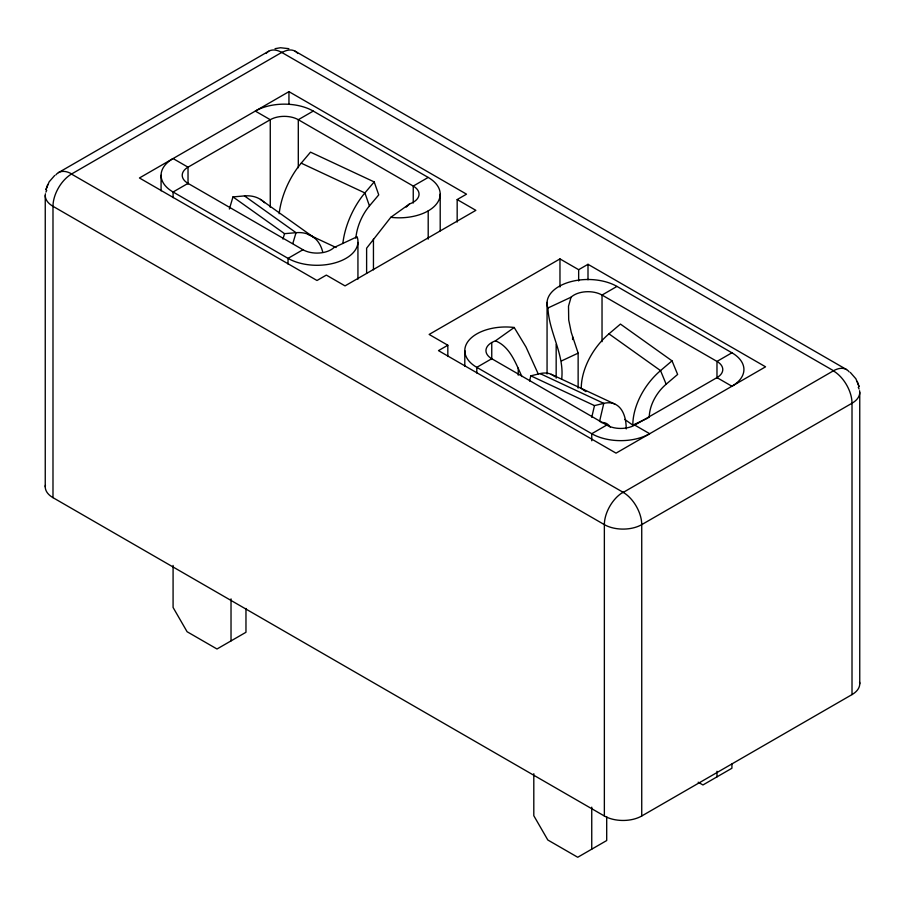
<?xml version="1.0" encoding="UTF-8"?>
<svg xmlns="http://www.w3.org/2000/svg" width="905" height="905" viewBox="0 0 905 905"><rect width="100%" height="100%" fill="white"/><g stroke="black" fill="none" stroke-linecap="round" stroke-linejoin="round"><path stroke-width="1.36" d="M357.939 279.17L357.939 242.427M529.595 381.028L530.805 375.835L540.104 373.607A54.187 27.84 -64.9 0 1 554.799 376.627M591.757 417.296L594.483 405.61L603.782 403.37A54.187 27.84 -64.9 0 1 626.215 428.947M599.529 421.549L603.782 403.37L540.104 373.607M229.372 209.021L232.981 196.905L244.463 195.921A54.187 34.379 -54.5 0 1 264.554 202.731M282.948 239.056L284.555 233.671L296.037 232.687A54.187 34.379 -54.5 0 1 322.644 251.782M292.824 243.468L296.037 232.687L244.463 195.921M47.727 184.507L45.884 189.835L49.119 181.86L54.696 175.468M476.799 373.007L476.799 367.351L491.754 358.719L606.701 425.09A19.82 11.448 0 0 0 634.733 425.09L716.975 377.611L731.919 386.243A40.974 23.654 0 0 0 731.919 352.792L616.972 286.421L602.029 295.053A19.82 11.448 0 0 0 571.078 297.191L568.51 306.173L568.702 319.918L571.27 332.474L578.137 353.142L578.137 388.098M622.866 492.625L833.313 370.869A26.437 15.261 -60 0 1 849.139 371.831M55.861 174.891A26.437 15.261 60 0 1 71.687 173.93L282.134 52.185M390.802 217.313A40.974 23.654 0 0 0 435.26 205.424A40.974 23.654 0 0 0 428.201 177.437L413.246 186.068A19.82 11.448 0 0 1 409.558 203.93L390.802 217.313L366.615 248.196L366.615 273.355M279.181 213.716A54.187 27.84 -64.9 0 1 301.218 163.16L310.517 152.142L374.195 181.916L378.743 194.892L369.455 205.91A33.044 16.98 -64.9 0 0 355.88 238.196M374.195 181.916L364.896 192.935A54.187 27.84 -64.9 0 0 342.859 243.49M406.243 207.087L409.558 203.93M585.84 391.639L581.259 388.369A54.187 34.379 -54.5 0 1 608.963 333.843L620.445 324.081L672.019 360.846L677.63 374.444L666.159 384.206A33.044 20.962 -54.5 0 0 649.258 417.454M672.019 360.846L660.537 370.609A54.187 34.379 -54.5 0 0 632.821 425.135L624.801 419.422M491.754 358.719A19.82 11.448 0 0 1 495.442 340.857L514.198 327.486L525.997 347L538.385 374.297M58.463 172.617L268.728 51.223M457.172 199.564L466.516 194.168L288.955 91.654L139.438 177.98L316.999 280.493L326.343 275.097L345.031 285.889L475.86 210.345L457.172 199.564L457.172 222.053M413.246 203.014L413.246 186.068L298.299 119.709A19.82 11.448 0 0 0 270.267 119.709L188.025 167.187L173.081 158.556A40.974 23.654 0 0 0 173.081 192.007L288.028 258.366A40.974 23.654 0 0 0 336.502 262.439A40.974 23.654 0 0 0 357.09 236.771L333.922 247.608A19.82 11.448 0 0 1 302.971 249.735L188.025 183.376L173.081 192.007L173.081 197.652M428.201 177.437L313.254 111.077L298.299 119.709L298.299 167.73M302.971 249.735L288.028 258.366L288.028 264.022M447.828 345.235L438.484 350.631L616.045 453.145L765.562 366.819L588.001 264.305L578.657 269.701L559.969 258.909L429.14 334.443L447.828 345.235L447.828 356.48M606.701 425.09L591.746 433.721L476.799 367.351A40.974 23.654 0 0 1 469.74 339.364A40.974 23.654 0 0 1 514.21 327.486M731.919 352.792L716.975 361.423L602.029 295.053L602.029 341.66M45.42 485.159A26.437 15.261 0 0 0 52.988 497.66L604.359 815.993A26.437 15.261 0 0 0 641.736 815.993L852.012 694.588A26.437 15.261 0 0 0 859.58 682.099M561.7 379.003C564.482 354.285 549.041 332.542 547.91 308.017L571.078 297.191M561.7 360.835L578.137 353.142M632.821 425.135L647.991 418.042M275.03 48.689L280.505 47.739L288.876 48.689M71.054 173.828L623.047 492.263A26.437 15.261 60 0 1 641.736 524.629L641.736 815.993M266.127 53.497A26.437 15.261 60 0 1 281.953 52.535L833.946 370.971M495.442 340.857C510.024 346.604 515.793 363.448 521.925 376.559M301.218 163.16L364.896 192.935L369.455 205.91M308.073 234.429L336.094 247.529M551.202 374.319L614.88 404.094M530.805 375.835L594.483 405.61M295.166 51.223L846.537 369.557M634.733 425.09L649.688 433.721A40.974 23.654 0 0 1 591.746 433.721L591.746 440.78M698.162 782.203L702.947 784.963L731.919 768.243L731.919 764.035M608.963 333.843L660.537 370.609L666.159 384.206M260.482 199.417L314.182 237.71M232.981 196.905L284.555 233.671M850.304 372.408L855.881 378.788L859.117 386.763L857.273 381.435M859.75 392.442L859.75 683.807M852.012 694.588L852.012 403.234A26.437 15.261 60 0 0 833.313 370.858M716.975 378.369L716.975 361.423A19.82 11.448 0 0 1 716.975 377.611M716.975 771.275L716.975 776.875M606.701 816.729L606.701 840.541L577.729 857.261L547.819 839.998L533.803 815.722L533.803 773.696M604.359 815.993L604.359 524.629A26.437 15.261 -60 0 1 623.047 492.263M591.746 807.147L591.746 849.173M588.001 264.305L588.001 279.769M578.657 269.701L578.657 280.946M572.605 336.762L572.605 339.567M559.969 258.909L559.969 287.021M556.168 344.443L556.168 378.143M547.061 302.372L547.061 374.003M518.248 368.143L518.248 375.168M491.754 342.543L491.754 359.489M464.797 350.631L464.797 366.163M440.203 194.168L440.203 230.888M428.201 210.888L428.201 239.135M373.448 238.954L373.448 269.848M288.955 91.654L288.955 104.358M270.267 207.279L270.267 119.709L255.312 111.077A40.974 23.654 0 0 1 313.254 111.077M245.968 608.465L245.968 632.278L216.996 648.998L187.097 631.735L173.081 607.459L173.081 565.433M231.024 598.884L231.024 640.91M188.025 184.134L188.025 167.187A19.82 11.448 0 0 0 188.025 183.376M161.079 175.276L161.079 190.819M52.988 497.66L52.988 206.306A26.437 15.261 -60 0 1 71.687 173.93M45.25 195.514L45.25 486.867M547.91 308.017A40.974 23.654 0 0 1 568.498 282.349A40.974 23.654 0 0 1 616.972 286.421M601.18 422.522A33.044 16.98 -64.9 0 1 610.275 427.171M45.42 193.806A26.437 15.261 0 0 0 52.988 206.306L604.359 524.629A26.437 15.261 0 0 0 641.736 524.629L852.012 403.234A26.437 15.261 0 0 0 859.58 390.734M45.917 192.12A26.437 15.261 0 0 1 46.732 190.469M281.953 52.535A26.437 15.261 -60 0 1 297.779 53.497M858.268 387.408A26.437 15.261 0 0 1 859.083 389.048"/></g></svg>
